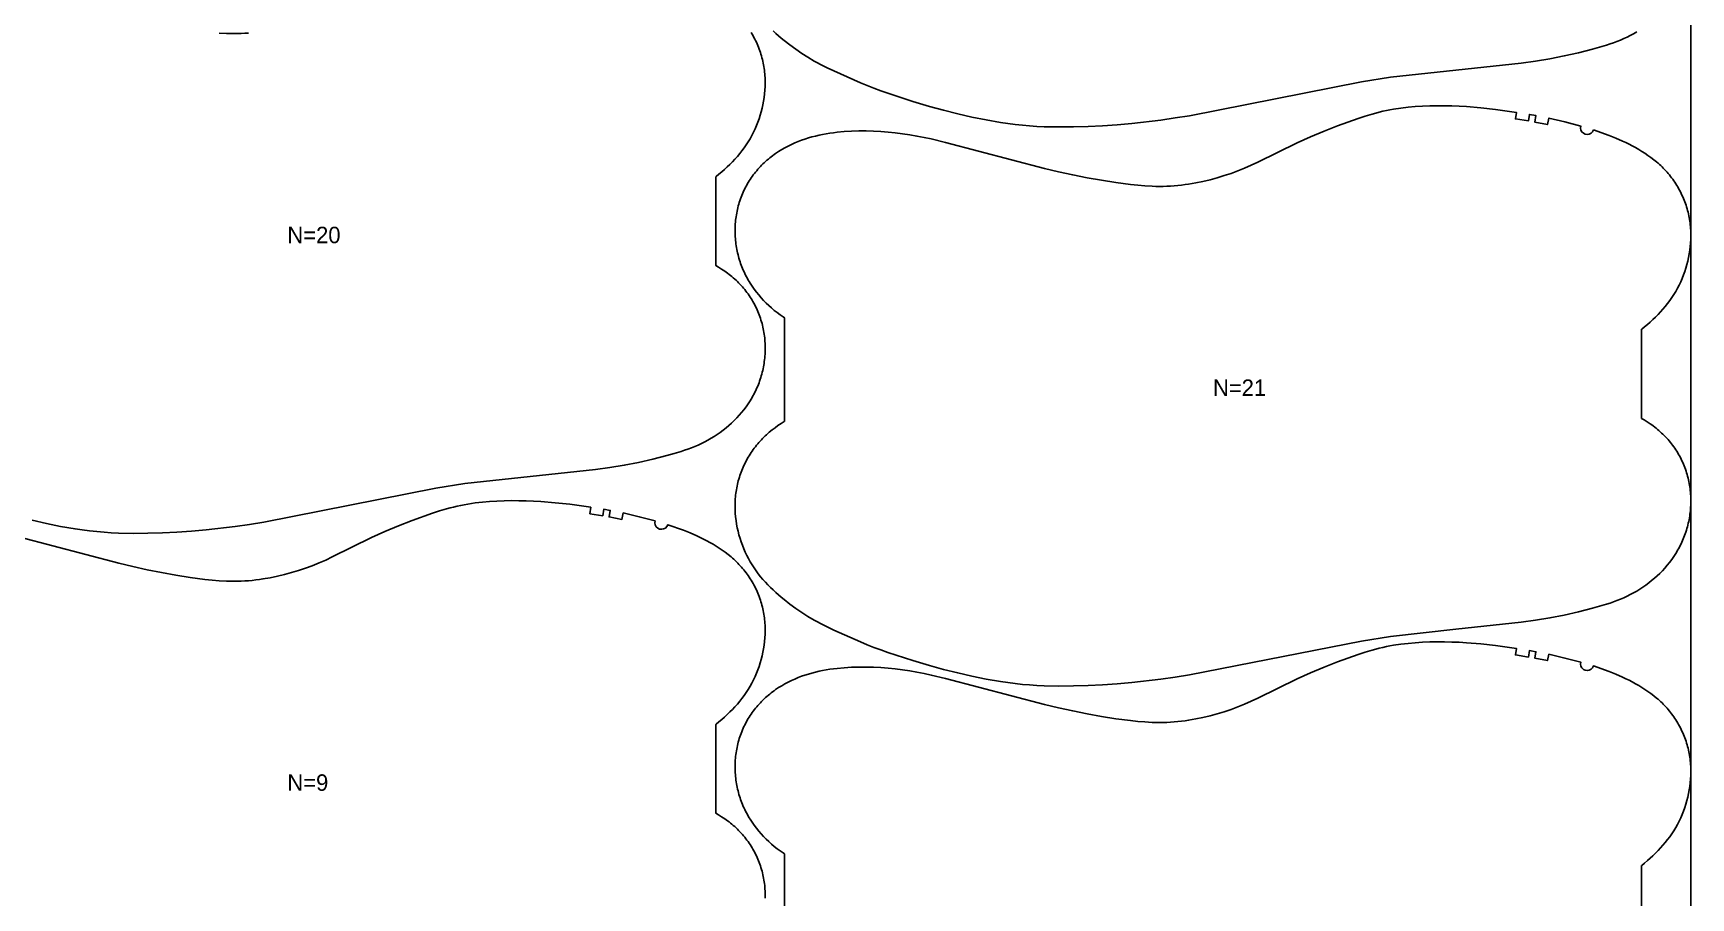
# Model space of a CAD drawing. Header units: inches. Extents: x 0 to 1977, y -12 to 1051.
# Drawn here: x 1473 to 1977, y 257 to 519 of the extents above; entities that cross this region are included whole.
import ezdxf

# ---------------------------------------------------------------- set-up
doc = ezdxf.new("R2010")
doc.units = ezdxf.units.IN

msp = doc.modelspace()

# ---------------------------------------------------------------- linework, layer by layer
at = {"layer": '1'}
for points in [[(0, -11.91), (1977.0647, -11.91), (1977.0647, 1050.7065), (0, 1050.7065), (0, -11.91)], [(1947.442, 490.0074), (1952.2027, 488.3307), (1954.2597, 487.5006), (1956.2891, 486.6053), (1957.2921, 486.1316), (1958.2865, 485.6397), (1959.2718, 485.1289), (1960.2474, 484.5985), (1961.2124, 484.0479), (1962.165, 483.4757), (1963.103, 482.8806), (1964.0243, 482.2612), (1964.9267, 481.6161), (1965.808, 480.944), (1966.6662, 480.2435), (1967.0859, 479.8822), (1967.499, 479.5132), (1967.9052, 479.1366), (1968.3044, 478.7522), (1968.6964, 478.3604), (1969.0812, 477.9613), (1969.4585, 477.5549), (1969.8281, 477.1415), (1970.1901, 476.7213), (1970.5441, 476.2942), (1970.8902, 475.8606), (1971.228, 475.4205), (1971.5576, 474.9741), (1971.8787, 474.5216), (1972.1911, 474.0631), (1972.4949, 473.5987), (1972.7897, 473.1286), (1973.0755, 472.6529), (1973.3522, 472.1719), (1973.6195, 471.6856), (1973.8776, 471.1943), (1974.1261, 470.6981), (1974.3651, 470.1973), (1974.5945, 469.6921), (1974.8142, 469.1826), (1975.024, 468.669), (1975.2239, 468.1515), (1975.4138, 467.6303), (1975.5936, 467.1056), (1975.7633, 466.5776), (1975.9226, 466.0465), (1976.0716, 465.5124), (1976.2101, 464.9756), (1976.3381, 464.4362), (1976.4554, 463.8945), (1976.5622, 463.3506), (1976.6585, 462.8047), (1976.7443, 462.2571), (1976.8198, 461.7078), (1976.885, 461.1572), (1976.9401, 460.6054), (1976.9849, 460.0526), (1977.0198, 459.499), (1977.0446, 458.9447), (1977.0596, 458.3901), (1977.0647, 457.8353), (1977.06, 457.2804), (1977.0457, 456.7257), (1976.9882, 455.6177), (1976.8929, 454.5126), (1976.7603, 453.4115), (1976.5912, 452.3154), (1976.386, 451.2254), (1976.1455, 450.1424), (1975.8703, 449.0673), (1975.561, 448.0013), (1975.2181, 446.9451), (1974.8424, 445.9), (1974.4339, 444.8672), (1973.9928, 443.8482), (1973.519, 442.8444), (1973.0129, 441.8571), (1972.4743, 440.8878), (1971.9035, 439.9379), (1971.3006, 439.0088), (1970.6659, 438.1015), (1970.0012, 437.2158), (1969.3086, 436.3511), (1968.5903, 435.5066), (1967.8483, 434.6817), (1967.0848, 433.8758), (1966.3018, 433.0883), (1965.5014, 432.3185), (1964.6856, 431.5658), (1963.8552, 430.8296), (1963.0111, 430.1096), (1962.1539, 429.4052), (1962.0647, 429.3357), (1962.0647, 402.3261), (1962.8841, 401.8546), (1963.8269, 401.2689), (1964.7488, 400.6512), (1965.2014, 400.3304), (1965.6482, 400.0017), (1966.089, 399.665), (1966.5236, 399.3204), (1966.9518, 398.9679), (1967.3733, 398.6075), (1967.788, 398.2393), (1968.1956, 397.8633), (1968.596, 397.4795), (1968.989, 397.088), (1969.3744, 396.689), (1969.7521, 396.2826), (1970.1219, 395.8689), (1970.4836, 395.4483), (1970.837, 395.0206), (1971.182, 394.5862), (1971.5184, 394.1452), (1971.846, 393.6976), (1972.1647, 393.2437), (1972.4743, 392.7836), (1972.7746, 392.3175), (1973.0654, 391.8454), (1973.3467, 391.3676), (1973.6182, 390.8842), (1973.8797, 390.3953), (1974.1312, 389.9011), (1974.3727, 389.402), (1974.6041, 388.898), (1974.8253, 388.3895), (1975.0364, 387.8766), (1975.2372, 387.3596), (1975.4278, 386.8386), (1975.6081, 386.314), (1975.778, 385.7859), (1975.9375, 385.2545), (1976.0865, 384.7201), (1976.2251, 384.1829), (1976.3531, 383.6431), (1976.4705, 383.101), (1976.5773, 382.5567), (1976.6735, 382.0105), (1976.759, 381.4626), (1976.8339, 380.9131), (1976.8982, 380.3623), (1976.9521, 379.8104), (1976.9954, 379.2575), (1977.0283, 378.7038), (1977.0508, 378.1496), (1977.0629, 377.595), (1977.0647, 377.0402), (1977.0561, 376.4855), (1977.0374, 375.9309), (1977.0084, 375.3768), (1976.9692, 374.8232), (1976.9198, 374.2705), (1976.8604, 373.7187), (1976.7909, 373.1681), (1976.7113, 372.6189), (1976.6217, 372.0712), (1976.5221, 371.5253), (1976.4126, 370.9814), (1976.2931, 370.4396), (1976.1636, 369.9001), (1976.0243, 369.3632), (1975.8751, 368.829), (1975.7161, 368.2977), (1975.5472, 367.7695), (1975.3686, 367.2446), (1975.1801, 366.7232), (1974.982, 366.2055), (1974.7741, 365.6917), (1974.5565, 365.182), (1974.3293, 364.6765), (1974.0925, 364.1754), (1973.8465, 363.6788), (1973.5913, 363.1867), (1973.3271, 362.6993), (1973.0541, 362.2166), (1972.7725, 361.7389), (1972.4825, 361.266), (1971.8777, 360.3357), (1971.2411, 359.4264), (1970.5742, 358.5389), (1969.8784, 357.674), (1969.1548, 356.8325), (1968.4046, 356.015), (1967.6287, 355.2221), (1966.828, 354.4543), (1966.0035, 353.7123), (1965.156, 352.9966), (1964.2865, 352.3077), (1963.396, 351.6464), (1962.4854, 351.013), (1961.5559, 350.4076), (1960.6086, 349.8302), (1959.6447, 349.2806), (1958.6654, 348.7588), (1957.6719, 348.2647), (1956.6653, 347.7983), (1955.6469, 347.3595), (1954.6177, 346.9477), (1953.579, 346.5609), (1952.532, 346.1964), (1951.4777, 345.8516), (1949.3523, 345.2107), (1947.2121, 344.6172), (1942.9118, 343.5184), (1938.5862, 342.5335), (1934.2331, 341.6711), (1929.8555, 340.9433), (1925.4583, 340.3514), (1905.5985, 338.2654), (1885.7509, 336.0663), (1876.989, 334.6548), (1824.7384, 324.3834), (1820.3562, 323.6857), (1815.9614, 323.068), (1807.1474, 322.0294), (1802.727, 321.6391), (1798.2996, 321.3383), (1793.8675, 321.1215), (1789.4317, 320.9899), (1784.9937, 320.952), (1780.5573, 321.041), (1778.3411, 321.1447), (1776.1274, 321.2911), (1773.917, 321.4812), (1771.711, 321.7162), (1769.5102, 321.9965), (1767.315, 322.3193), (1762.9424, 323.0779), (1758.5944, 323.9646), (1754.2694, 324.9578), (1749.9659, 326.0407), (1745.6859, 327.2117), (1740.5752, 328.7316), (1732.9798, 331.1868), (1730.8874, 331.9241), (1728.8106, 332.7019), (1726.7521, 333.5258), (1724.708, 334.3866), (1716.5882, 337.9803), (1714.5831, 338.9292), (1712.605, 339.9304), (1711.6289, 340.4557), (1710.662, 340.9981), (1708.7559, 342.1319), (1706.8868, 343.3273), (1705.0549, 344.58), (1703.2612, 345.8871), (1701.5107, 347.2509), (1700.6536, 347.9552), (1699.8094, 348.6753), (1698.9791, 349.4114), (1698.1632, 350.1641), (1697.3629, 350.9339), (1696.5799, 351.7214), (1695.8163, 352.5273), (1695.0744, 353.3522), (1694.356, 354.1967), (1693.6635, 355.0615), (1692.9988, 355.9472), (1692.3641, 356.8544), (1691.7611, 357.7835), (1691.1903, 358.7334), (1690.6518, 359.7027), (1690.1456, 360.69), (1689.6719, 361.6939), (1689.2308, 362.7129), (1688.8223, 363.7456), (1688.4465, 364.7908), (1688.1037, 365.8469), (1687.7944, 366.913), (1687.5191, 367.988), (1687.2786, 369.0711), (1687.0735, 370.1611), (1686.9043, 371.2571), (1686.7718, 372.3582), (1686.6765, 373.4633), (1686.619, 374.5713), (1686.6047, 375.126), (1686.6, 375.6809), (1686.6051, 376.2357), (1686.62, 376.7904), (1686.6449, 377.3446), (1686.6797, 377.8982), (1686.7246, 378.451), (1686.7796, 379.0028), (1686.8449, 379.5535), (1686.9204, 380.1027), (1687.0062, 380.6503), (1687.1025, 381.1962), (1687.2092, 381.7401), (1687.3266, 382.2819), (1687.4546, 382.8212), (1687.5931, 383.358), (1687.7421, 383.8921), (1687.9014, 384.4232), (1688.071, 384.9512), (1688.2509, 385.4759), (1688.4408, 385.9971), (1688.6407, 386.5146), (1688.8505, 387.0282), (1689.0702, 387.5377), (1689.2995, 388.043), (1689.5385, 388.5438), (1689.7871, 389.0399), (1690.0451, 389.5312), (1690.3125, 390.0175), (1690.5891, 390.4986), (1690.8749, 390.9742), (1691.1698, 391.4443), (1691.4735, 391.9087), (1691.786, 392.3672), (1692.1071, 392.8198), (1692.4366, 393.2662), (1692.7745, 393.7062), (1693.1205, 394.1399), (1693.4746, 394.5669), (1693.8365, 394.9872), (1694.2062, 395.4006), (1694.5835, 395.8069), (1694.9682, 396.2061), (1695.3603, 396.5979), (1695.7595, 396.9822), (1696.1657, 397.3589), (1696.5788, 397.7278), (1696.9985, 398.0892), (1697.8566, 398.7897), (1698.738, 399.4618), (1699.6403, 400.1068), (1700.5616, 400.7262), (1701.4996, 401.3213), (1701.6, 401.3816), (1701.6, 432.8933), (1701.1792, 433.1674), (1700.2686, 433.8008), (1699.3781, 434.4621), (1698.5087, 435.1509), (1697.6612, 435.8666), (1696.8366, 436.6087), (1696.036, 437.3765), (1695.26, 438.1694), (1694.5098, 438.9869), (1693.7863, 439.8284), (1693.0904, 440.6933), (1692.4235, 441.5807), (1691.787, 442.4901), (1691.1822, 443.4204), (1690.8921, 443.8932), (1690.6105, 444.371), (1690.3375, 444.8536), (1690.0734, 445.3411), (1689.8182, 445.8331), (1689.5721, 446.3298), (1689.3354, 446.8309), (1689.1082, 447.3364), (1688.8906, 447.8461), (1688.6827, 448.3599), (1688.4845, 448.8776), (1688.2961, 449.399), (1688.1174, 449.9239), (1687.9486, 450.452), (1687.7895, 450.9833), (1687.6404, 451.5176), (1687.501, 452.0545), (1687.3716, 452.594), (1687.2521, 453.1358), (1687.1425, 453.6797), (1687.043, 454.2256), (1686.9534, 454.7733), (1686.8738, 455.3225), (1686.8043, 455.8731), (1686.7448, 456.4249), (1686.6955, 456.9776), (1686.6563, 457.5312), (1686.6273, 458.0853), (1686.6085, 458.6398), (1686.6, 459.1946), (1686.6018, 459.7494), (1686.6139, 460.3039), (1686.6364, 460.8582), (1686.6693, 461.4118), (1686.7126, 461.9647), (1686.7664, 462.5167), (1686.8308, 463.0675), (1686.9057, 463.6169), (1686.9912, 464.1649), (1687.0874, 464.7111), (1687.1942, 465.2554), (1687.3116, 465.7975), (1687.4396, 466.3373), (1687.5782, 466.8745), (1687.7272, 467.4089), (1687.8867, 467.9402), (1688.0566, 468.4683), (1688.2369, 468.993), (1688.4274, 469.5139), (1688.6283, 470.031), (1688.8394, 470.5439), (1689.0606, 471.0524), (1689.292, 471.5564), (1689.5335, 472.0555), (1689.785, 472.5496), (1690.0465, 473.0385), (1690.318, 473.522), (1690.5992, 473.9998), (1690.8901, 474.4718), (1691.1904, 474.938), (1691.5, 475.3981), (1691.8187, 475.852), (1692.1463, 476.2995), (1692.4827, 476.7406), (1692.8277, 477.175), (1693.1811, 477.6026), (1693.5428, 478.0233), (1693.9125, 478.4369), (1694.2902, 478.8433), (1694.6756, 479.2423), (1695.0687, 479.6338), (1695.4691, 480.0177), (1695.8767, 480.3937), (1696.2914, 480.7619), (1696.7129, 481.1223), (1697.1411, 481.4748), (1697.5756, 481.8194), (1698.0164, 482.156), (1698.4632, 482.4848), (1698.9159, 482.8056), (1699.8378, 483.4233), (1700.7805, 484.009), (1701.7425, 484.5625), (1702.722, 485.0837), (1703.7176, 485.5725), (1704.728, 486.0294), (1705.7519, 486.455), (1706.7883, 486.8498), (1707.8358, 487.2145), (1708.8932, 487.5496), (1709.9595, 487.8557), (1711.0333, 488.1334), (1712.1136, 488.3834), (1713.1997, 488.6069), (1714.2907, 488.8053), (1715.3862, 488.98), (1716.4853, 489.1323), (1717.5875, 489.2635), (1719.7982, 489.4684), (1722.0135, 489.6038), (1724.2312, 489.6728), (1726.4496, 489.6768), (1728.667, 489.617), (1730.8819, 489.4955), (1733.0932, 489.3165), (1735.3002, 489.0847), (1737.502, 488.8051), (1739.6977, 488.4814), (1741.8862, 488.1137), (1744.0664, 487.701), (1746.237, 487.2425), (1750.55, 486.2019), (1780.596, 478.3119), (1784.9136, 477.286), (1789.2485, 476.3363), (1793.6006, 475.4686), (1797.9676, 474.6807), (1802.3484, 473.9765), (1806.7472, 473.391), (1808.9548, 473.1573), (1811.1668, 472.9761), (1813.382, 472.8597), (1814.4904, 472.8295), (1815.5992, 472.8201), (1816.708, 472.8327), (1817.8165, 472.8671), (1818.9243, 472.9231), (1820.031, 473.0004), (1821.1362, 473.0985), (1822.2394, 473.2172), (1823.3402, 473.3561), (1824.4383, 473.5148), (1826.6247, 473.8903), (1828.7972, 474.3394), (1830.9547, 474.8576), (1833.0962, 475.4404), (1835.2203, 476.0843), (1837.3247, 476.7892), (1839.4068, 477.5559), (1841.4639, 478.3853), (1843.495, 479.2757), (1845.5047, 480.2147), (1857.4462, 486.1024), (1861.4933, 487.9221), (1865.5892, 489.6305), (1869.7227, 491.243), (1875.989, 493.4928), (1878.0985, 494.1824), (1880.2232, 494.8194), (1881.2921, 495.1131), (1882.3661, 495.3878), (1883.4453, 495.6418), (1884.5294, 495.8753), (1885.6179, 496.0888), (1886.7103, 496.2829), (1888.9048, 496.6151), (1891.1089, 496.876), (1893.3191, 497.0706), (1895.5335, 497.2052), (1897.7508, 497.2865), (1899.9696, 497.3215), (1902.1886, 497.3157), (1904.407, 497.2701), (1906.6241, 497.1844), (1908.8391, 497.0586), (1913.2612, 496.692), (1917.6722, 496.2022), (1924.0664, 495.3277), (1923.7664, 493.3503), (1927.6772, 492.7191), (1928.0153, 494.6904), (1929.9847, 494.3416), (1929.6249, 492.3743), (1933.4997, 491.6155), (1933.91, 493.573), (1938.7729, 492.414), (1943.614, 491.1674), (1943.5335, 490.5501), (1943.6466, 489.938), (1943.9424, 489.3903), (1944.3924, 488.9601), (1944.9527, 488.689), (1945.5693, 488.6034), (1946.1824, 488.7115), (1946.7325, 489.0029), (1947.1664, 489.4492), (1947.442, 490.0074)]]:
    msp.add_lwpolyline(points, close=True, dxfattribs=at)
for points in [[(1691.4897, 519.5516), (1691.7755, 519.0759), (1692.0522, 518.5949), (1692.3195, 518.1086), (1692.5776, 517.6173), (1692.8261, 517.1211), (1693.0651, 516.6203), (1693.2945, 516.1151), (1693.5142, 515.6056), (1693.724, 515.092), (1693.9239, 514.5745), (1694.1138, 514.0533), (1694.2936, 513.5286), (1694.4633, 513.0006), (1694.6226, 512.4695), (1694.7716, 511.9354), (1694.9101, 511.3986), (1695.0381, 510.8592), (1695.1554, 510.3175), (1695.2622, 509.7736), (1695.3585, 509.2277), (1695.4443, 508.6801), (1695.5198, 508.1308), (1695.585, 507.5802), (1695.6401, 507.0284), (1695.6849, 506.4756), (1695.7198, 505.922), (1695.7446, 505.3677), (1695.7596, 504.8131), (1695.7647, 504.2583), (1695.76, 503.7034), (1695.7457, 503.1487), (1695.6882, 502.0407), (1695.5929, 500.9356), (1695.4603, 499.8345), (1695.2912, 498.7384), (1695.086, 497.6484), (1694.8455, 496.5654), (1694.5703, 495.4903), (1694.261, 494.4243), (1693.9181, 493.3681), (1693.5424, 492.323), (1693.1339, 491.2902), (1692.6928, 490.2712), (1692.219, 489.2674), (1691.7129, 488.2801), (1691.1743, 487.3108), (1690.6035, 486.3609), (1690.0006, 485.4318), (1689.3659, 484.5245), (1688.7012, 483.6388), (1688.0086, 482.7741), (1687.2903, 481.9296), (1686.5483, 481.1047), (1685.7848, 480.2988), (1685.0018, 479.5113), (1684.2014, 478.7415), (1683.3856, 477.9888), (1682.5552, 477.2526), (1681.7111, 476.5326), (1680.8539, 475.8282), (1680.7647, 475.7587), (1680.7647, 448.7491), (1681.5841, 448.2776), (1682.5269, 447.6919), (1683.4488, 447.0742), (1683.9014, 446.7534), (1684.3482, 446.4247), (1684.789, 446.088), (1685.2236, 445.7434), (1685.6518, 445.3909), (1686.0733, 445.0305), (1686.488, 444.6623), (1686.8956, 444.2863), (1687.296, 443.9025), (1687.689, 443.511), (1688.0744, 443.112), (1688.4521, 442.7056), (1688.8219, 442.2919), (1689.1836, 441.8713), (1689.537, 441.4436), (1689.882, 441.0092), (1690.2184, 440.5682), (1690.546, 440.1206), (1690.8647, 439.6667), (1691.1743, 439.2066), (1691.4746, 438.7405), (1691.7654, 438.2684), (1692.0467, 437.7906), (1692.3182, 437.3072), (1692.5797, 436.8183), (1692.8312, 436.3241), (1693.0727, 435.825), (1693.3041, 435.321), (1693.5253, 434.8125), (1693.7364, 434.2996), (1693.9372, 433.7826), (1694.1278, 433.2616), (1694.3081, 432.737), (1694.478, 432.2089), (1694.6375, 431.6775), (1694.7865, 431.1431), (1694.9251, 430.6059), (1695.0531, 430.0661), (1695.1705, 429.524), (1695.2773, 428.9797), (1695.3735, 428.4335), (1695.459, 427.8856), (1695.5339, 427.3361), (1695.5982, 426.7853), (1695.6521, 426.2334), (1695.6954, 425.6805), (1695.7283, 425.1268), (1695.7508, 424.5726), (1695.7629, 424.018), (1695.7647, 423.4632), (1695.7561, 422.9085), (1695.7374, 422.3539), (1695.7084, 421.7998), (1695.6692, 421.2462), (1695.6198, 420.6935), (1695.5604, 420.1417), (1695.4909, 419.5911), (1695.4113, 419.0419), (1695.3217, 418.4942), (1695.2221, 417.9483), (1695.1126, 417.4044), (1694.9931, 416.8626), (1694.8636, 416.3231), (1694.7243, 415.7862), (1694.5751, 415.252), (1694.4161, 414.7207), (1694.2472, 414.1925), (1694.0686, 413.6676), (1693.8801, 413.1462), (1693.682, 412.6285), (1693.4741, 412.1147), (1693.2565, 411.605), (1693.0293, 411.0995), (1692.7925, 410.5984), (1692.5465, 410.1018), (1692.2913, 409.6097), (1692.0271, 409.1223), (1691.7541, 408.6396), (1691.4725, 408.1619), (1691.1825, 407.689), (1690.5777, 406.7587), (1689.9411, 405.8494), (1689.2742, 404.9619), (1688.5784, 404.097), (1687.8548, 403.2555), (1687.1046, 402.438), (1686.3287, 401.6451), (1685.528, 400.8773), (1684.7035, 400.1353), (1683.856, 399.4196), (1682.9865, 398.7307), (1682.096, 398.0694), (1681.1854, 397.436), (1680.2559, 396.8306), (1679.3086, 396.2532), (1678.3447, 395.7036), (1677.3654, 395.1818), (1676.3719, 394.6877), (1675.3653, 394.2213), (1674.3469, 393.7825), (1673.3177, 393.3707), (1672.279, 392.9839), (1671.232, 392.6194), (1670.1777, 392.2746), (1668.0523, 391.6337), (1665.9121, 391.0402), (1661.6118, 389.9414), (1657.2862, 388.9565), (1652.9331, 388.0941), (1648.5555, 387.3663), (1644.1583, 386.7744), (1624.2985, 384.6884), (1604.4509, 382.4893), (1595.689, 381.0778), (1543.4384, 370.8064), (1539.0562, 370.1087), (1534.6614, 369.491), (1525.8474, 368.4524), (1521.427, 368.0621), (1516.9996, 367.7613), (1512.5675, 367.5445), (1508.1317, 367.4129), (1503.6937, 367.375), (1499.2573, 367.464), (1497.0411, 367.5677), (1494.8274, 367.7141), (1492.617, 367.9042), (1490.411, 368.1392), (1488.2102, 368.4195), (1486.015, 368.7423), (1481.6424, 369.5009), (1477.2944, 370.3876), (1472.9694, 371.3808)], [(1529.8668, 519.3991), (1532.082, 519.2827), (1533.1904, 519.2525), (1534.2992, 519.2431), (1535.408, 519.2557), (1536.5165, 519.2901), (1537.6243, 519.3461), (1538.731, 519.4234)], [(1960.6086, 519.7612), (1959.6447, 519.2116), (1958.6654, 518.6898), (1957.6719, 518.1957), (1956.6653, 517.7293), (1955.6469, 517.2905), (1954.6177, 516.8787), (1953.579, 516.4919), (1952.532, 516.1274), (1951.4777, 515.7826), (1949.3523, 515.1417), (1947.2121, 514.5482), (1942.9118, 513.4494), (1938.5862, 512.4645), (1934.2331, 511.6021), (1929.8555, 510.8743), (1925.4583, 510.2824), (1905.5985, 508.1964), (1885.7509, 505.9973), (1876.989, 504.5858), (1824.7384, 494.3144), (1820.3562, 493.6167), (1815.9614, 492.999), (1807.1474, 491.9604), (1802.727, 491.5701), (1798.2996, 491.2693), (1793.8675, 491.0525), (1789.4317, 490.9209), (1784.9937, 490.883), (1780.5573, 490.972), (1778.3411, 491.0757), (1776.1274, 491.2221), (1773.917, 491.4122), (1771.711, 491.6472), (1769.5102, 491.9275), (1767.315, 492.2503), (1762.9424, 493.0089), (1758.5944, 493.8956), (1754.2694, 494.8888), (1749.9659, 495.9717), (1745.6859, 497.1427), (1740.5752, 498.6626), (1732.9798, 501.1178), (1730.8874, 501.8551), (1728.8106, 502.6329), (1726.7521, 503.4568), (1724.708, 504.3176), (1716.5882, 507.9113), (1714.5831, 508.8602), (1712.605, 509.8614), (1711.6289, 510.3867), (1710.662, 510.9291), (1708.7559, 512.0629), (1706.8868, 513.2583), (1705.0549, 514.511), (1703.2612, 515.8181), (1701.5107, 517.1819), (1700.6536, 517.8862), (1699.8094, 518.6063), (1698.9791, 519.3424), (1698.1632, 520.0951)], [(1469.25, 366.1939), (1499.296, 358.3039), (1503.6136, 357.278), (1507.9485, 356.3283), (1512.3006, 355.4606), (1516.6676, 354.6727), (1521.0484, 353.9685), (1525.4472, 353.383), (1527.6548, 353.1493), (1529.8668, 352.9681), (1532.082, 352.8517), (1533.1904, 352.8215), (1534.2992, 352.8121), (1535.408, 352.8247), (1536.5165, 352.8591), (1537.6243, 352.9151), (1538.731, 352.9924), (1539.8362, 353.0905), (1540.9394, 353.2092), (1542.0402, 353.3481), (1543.1383, 353.5068), (1545.3247, 353.8823), (1547.4972, 354.3314), (1549.6547, 354.8496), (1551.7962, 355.4324), (1553.9203, 356.0763), (1556.0247, 356.7812), (1558.1068, 357.5479), (1560.1639, 358.3773), (1562.195, 359.2677), (1564.2047, 360.2067), (1576.1462, 366.0944), (1580.1933, 367.9141), (1584.2892, 369.6225), (1588.4227, 371.235), (1594.689, 373.4848), (1596.7985, 374.1744), (1598.9232, 374.8114), (1599.9921, 375.1051), (1601.0661, 375.3798), (1602.1453, 375.6338), (1603.2294, 375.8673), (1604.3179, 376.0808), (1605.4103, 376.2749), (1607.6048, 376.6071), (1609.8089, 376.868), (1612.0191, 377.0626), (1614.2335, 377.1972), (1616.4508, 377.2785), (1618.6696, 377.3135), (1620.8886, 377.3077), (1623.107, 377.2621), (1625.3241, 377.1764), (1627.5391, 377.0506), (1631.9612, 376.684), (1636.3722, 376.1942), (1642.7664, 375.3197), (1642.4664, 373.3423), (1646.3772, 372.7111), (1646.7153, 374.6824), (1648.6847, 374.3336), (1648.3249, 372.3663), (1652.1997, 371.6075), (1652.61, 373.565), (1657.4729, 372.406), (1662.314, 371.1594), (1662.2335, 370.5421), (1662.3466, 369.93), (1662.6424, 369.3823), (1663.0924, 368.9521), (1663.6527, 368.681), (1664.2693, 368.5954), (1664.8824, 368.7035), (1665.4325, 368.9949), (1665.8664, 369.4412), (1666.142, 369.9994), (1666.142, 369.9994), (1670.9027, 368.3227), (1672.9597, 367.4926), (1674.9891, 366.5973), (1675.9921, 366.1236), (1676.9865, 365.6317), (1677.9718, 365.1209), (1678.9474, 364.5905), (1679.9124, 364.0399), (1680.865, 363.4677), (1681.803, 362.8726), (1682.7243, 362.2532), (1683.6267, 361.6081), (1684.508, 360.936), (1685.3662, 360.2355), (1685.7859, 359.8742), (1686.199, 359.5052), (1686.6052, 359.1286), (1687.0044, 358.7442), (1687.3964, 358.3524), (1687.7812, 357.9533), (1688.1585, 357.5469), (1688.5281, 357.1335), (1688.8901, 356.7133), (1689.2441, 356.2862), (1689.5902, 355.8526), (1689.928, 355.4125), (1690.2576, 354.9661), (1690.5787, 354.5136), (1690.8911, 354.0551), (1691.1949, 353.5907), (1691.4897, 353.1206), (1691.7755, 352.6449), (1692.0522, 352.1639), (1692.3195, 351.6776), (1692.5776, 351.1863), (1692.8261, 350.6901), (1693.0651, 350.1893), (1693.2945, 349.6841), (1693.5142, 349.1746), (1693.724, 348.661), (1693.9239, 348.1435), (1694.1138, 347.6223), (1694.2936, 347.0976), (1694.4633, 346.5696), (1694.6226, 346.0385), (1694.7716, 345.5044), (1694.9101, 344.9676), (1695.0381, 344.4282), (1695.1554, 343.8865), (1695.2622, 343.3426), (1695.3585, 342.7967), (1695.4443, 342.2491), (1695.5198, 341.6998), (1695.585, 341.1492), (1695.6401, 340.5974), (1695.6849, 340.0446), (1695.7198, 339.491), (1695.7446, 338.9367), (1695.7596, 338.3821), (1695.7647, 337.8273), (1695.76, 337.2724), (1695.7457, 336.7177), (1695.6882, 335.6097), (1695.5929, 334.5046), (1695.4603, 333.4035), (1695.2912, 332.3074), (1695.086, 331.2174), (1694.8455, 330.1344), (1694.5703, 329.0593), (1694.261, 327.9933), (1693.9181, 326.9371), (1693.5424, 325.892), (1693.1339, 324.8592), (1692.6928, 323.8402), (1692.219, 322.8364), (1691.7129, 321.8491), (1691.1743, 320.8798), (1690.6035, 319.9299), (1690.0006, 319.0008), (1689.3659, 318.0935), (1688.7012, 317.2078), (1688.0086, 316.3431), (1687.2903, 315.4986), (1686.5483, 314.6737), (1685.7848, 313.8678), (1685.0018, 313.0803), (1684.2014, 312.3105), (1683.3856, 311.5578), (1682.5552, 310.8216), (1681.7111, 310.1016), (1680.8539, 309.3972), (1680.7647, 309.3277), (1680.7647, 282.3181), (1681.5841, 281.8466), (1682.5269, 281.2609), (1683.4488, 280.6432), (1683.9014, 280.3224), (1684.3482, 279.9937), (1684.789, 279.657), (1685.2236, 279.3124), (1685.6518, 278.9599), (1686.0733, 278.5995), (1686.488, 278.2313), (1686.8956, 277.8553), (1687.296, 277.4715), (1687.689, 277.08), (1688.0744, 276.681), (1688.4521, 276.2746), (1688.8219, 275.8609), (1689.1836, 275.4403), (1689.537, 275.0126), (1689.882, 274.5782), (1690.2184, 274.1372), (1690.546, 273.6896), (1690.8647, 273.2357), (1691.1743, 272.7756), (1691.4746, 272.3095), (1691.7654, 271.8374), (1692.0467, 271.3596), (1692.3182, 270.8762), (1692.5797, 270.3873), (1692.8312, 269.8931), (1693.0727, 269.394), (1693.3041, 268.89), (1693.5253, 268.3815), (1693.7364, 267.8686), (1693.9372, 267.3516), (1694.1278, 266.8306), (1694.3081, 266.306), (1694.478, 265.7779), (1694.6375, 265.2465), (1694.7865, 264.7121), (1694.9251, 264.1749), (1695.0531, 263.6351), (1695.1705, 263.093), (1695.2773, 262.5487), (1695.3735, 262.0025), (1695.459, 261.4546), (1695.5339, 260.9051), (1695.5982, 260.3543), (1695.6521, 259.8024), (1695.6954, 259.2495), (1695.7283, 258.6958), (1695.7508, 258.1416), (1695.7629, 257.587), (1695.7647, 257.0322), (1695.7561, 256.4775)], [(1701.6, 238.4506), (1701.6, 269.9623), (1701.1792, 270.2364), (1700.2686, 270.8698), (1699.3781, 271.5311), (1698.5087, 272.2199), (1697.6612, 272.9356), (1696.8366, 273.6777), (1696.036, 274.4455), (1695.26, 275.2384), (1694.5098, 276.0559), (1693.7863, 276.8974), (1693.0904, 277.7623), (1692.4235, 278.6497), (1691.787, 279.5591), (1691.1822, 280.4894), (1690.8921, 280.9622), (1690.6105, 281.44), (1690.3375, 281.9226), (1690.0734, 282.4101), (1689.8182, 282.9021), (1689.5721, 283.3988), (1689.3354, 283.8999), (1689.1082, 284.4054), (1688.8906, 284.9151), (1688.6827, 285.4289), (1688.4845, 285.9466), (1688.2961, 286.468), (1688.1174, 286.9929), (1687.9486, 287.521), (1687.7895, 288.0523), (1687.6404, 288.5866), (1687.501, 289.1235), (1687.3716, 289.663), (1687.2521, 290.2048), (1687.1425, 290.7487), (1687.043, 291.2946), (1686.9534, 291.8423), (1686.8738, 292.3915), (1686.8043, 292.9421), (1686.7448, 293.4939), (1686.6955, 294.0466), (1686.6563, 294.6002), (1686.6273, 295.1543), (1686.6085, 295.7088), (1686.6, 296.2636), (1686.6018, 296.8184), (1686.6139, 297.3729), (1686.6364, 297.9272), (1686.6693, 298.4808), (1686.7126, 299.0337), (1686.7664, 299.5857), (1686.8308, 300.1365), (1686.9057, 300.6859), (1686.9912, 301.2339), (1687.0874, 301.7801), (1687.1942, 302.3244), (1687.3116, 302.8665), (1687.4396, 303.4063), (1687.5782, 303.9435), (1687.7272, 304.4779), (1687.8867, 305.0092), (1688.0566, 305.5373), (1688.2369, 306.062), (1688.4274, 306.5829), (1688.6283, 307.1), (1688.8394, 307.6129), (1689.0606, 308.1214), (1689.292, 308.6254), (1689.5335, 309.1245), (1689.785, 309.6186), (1690.0465, 310.1075), (1690.318, 310.591), (1690.5992, 311.0688), (1690.8901, 311.5408), (1691.1904, 312.007), (1691.5, 312.4671), (1691.8187, 312.921), (1692.1463, 313.3685), (1692.4827, 313.8096), (1692.8277, 314.244), (1693.1811, 314.6716), (1693.5428, 315.0923), (1693.9125, 315.5059), (1694.2902, 315.9123), (1694.6756, 316.3113), (1695.0687, 316.7028), (1695.4691, 317.0867), (1695.8767, 317.4627), (1696.2914, 317.8309), (1696.7129, 318.1913), (1697.1411, 318.5438), (1697.5756, 318.8884), (1698.0164, 319.225), (1698.4632, 319.5538), (1698.9159, 319.8746), (1699.8378, 320.4923), (1700.7805, 321.078), (1701.7425, 321.6315), (1702.722, 322.1527), (1703.7176, 322.6415), (1704.728, 323.0984), (1705.7519, 323.524), (1706.7883, 323.9188), (1707.8358, 324.2835), (1708.8932, 324.6186), (1709.9595, 324.9247), (1711.0333, 325.2024), (1712.1136, 325.4524), (1713.1997, 325.6759), (1714.2907, 325.8743), (1715.3862, 326.049), (1716.4853, 326.2013), (1717.5875, 326.3325), (1719.7982, 326.5374), (1722.0135, 326.6728), (1724.2312, 326.7418), (1726.4496, 326.7458), (1728.667, 326.686), (1730.8819, 326.5645), (1733.0932, 326.3855), (1735.3002, 326.1537), (1737.502, 325.8741), (1739.6977, 325.5504), (1741.8862, 325.1827), (1744.0664, 324.77), (1746.237, 324.3115), (1750.55, 323.2709), (1780.596, 315.3809), (1784.9136, 314.355), (1789.2485, 313.4053), (1793.6006, 312.5376), (1797.9676, 311.7497), (1802.3484, 311.0455), (1806.7472, 310.46), (1808.9548, 310.2263), (1811.1668, 310.0451), (1813.382, 309.9287), (1814.4904, 309.8985), (1815.5992, 309.8891), (1816.708, 309.9017), (1817.8165, 309.9361), (1818.9243, 309.9921), (1820.031, 310.0694), (1821.1362, 310.1675), (1822.2394, 310.2862), (1823.3402, 310.4251), (1824.4383, 310.5838), (1826.6247, 310.9593), (1828.7972, 311.4084), (1830.9547, 311.9266), (1833.0962, 312.5094), (1835.2203, 313.1533), (1837.3247, 313.8582), (1839.4068, 314.6249), (1841.4639, 315.4543), (1843.495, 316.3447), (1845.5047, 317.2837), (1857.4462, 323.1714), (1861.4933, 324.9911), (1865.5892, 326.6995), (1869.7227, 328.312), (1875.989, 330.5618), (1878.0985, 331.2514), (1880.2232, 331.8884), (1881.2921, 332.1821), (1882.3661, 332.4568), (1883.4453, 332.7108), (1884.5294, 332.9443), (1885.6179, 333.1578), (1886.7103, 333.3519), (1888.9048, 333.6841), (1891.1089, 333.945), (1893.3191, 334.1396), (1895.5335, 334.2742), (1897.7508, 334.3555), (1899.9696, 334.3905), (1902.1886, 334.3847), (1904.407, 334.3391), (1906.6241, 334.2534), (1908.8391, 334.1276), (1913.2612, 333.761), (1917.6722, 333.2712), (1924.0664, 332.3967), (1923.7664, 330.4193), (1927.6772, 329.7881), (1928.0153, 331.7594), (1929.9847, 331.4106), (1929.6249, 329.4433), (1933.4997, 328.6845), (1933.91, 330.642), (1938.7729, 329.483), (1943.614, 328.2364), (1943.5335, 327.6191), (1943.6466, 327.007), (1943.9424, 326.4593), (1944.3924, 326.0291), (1944.9527, 325.758), (1945.5693, 325.6724), (1946.1824, 325.7805), (1946.7325, 326.0719), (1947.1664, 326.5182), (1947.442, 327.0764), (1947.442, 327.0764), (1952.2027, 325.3997), (1954.2597, 324.5696), (1956.2891, 323.6743), (1957.2921, 323.2006), (1958.2865, 322.7087), (1959.2718, 322.1979), (1960.2474, 321.6675), (1961.2124, 321.1169), (1962.165, 320.5447), (1963.103, 319.9496), (1964.0243, 319.3302), (1964.9267, 318.6851), (1965.808, 318.013), (1966.6662, 317.3125), (1967.0859, 316.9512), (1967.499, 316.5822), (1967.9052, 316.2056), (1968.3044, 315.8212), (1968.6964, 315.4294), (1969.0812, 315.0303), (1969.4585, 314.6239), (1969.8281, 314.2105), (1970.1901, 313.7903), (1970.5441, 313.3632), (1970.8902, 312.9296), (1971.228, 312.4895), (1971.5576, 312.0431), (1971.8787, 311.5906), (1972.1911, 311.1321), (1972.4949, 310.6677), (1972.7897, 310.1976), (1973.0755, 309.7219), (1973.3522, 309.2409), (1973.6195, 308.7546), (1973.8776, 308.2633), (1974.1261, 307.7671), (1974.3651, 307.2663), (1974.5945, 306.7611), (1974.8142, 306.2516), (1975.024, 305.738), (1975.2239, 305.2205), (1975.4138, 304.6993), (1975.5936, 304.1746), (1975.7633, 303.6466), (1975.9226, 303.1155), (1976.0716, 302.5814), (1976.2101, 302.0446), (1976.3381, 301.5052), (1976.4554, 300.9635), (1976.5622, 300.4196), (1976.6585, 299.8737), (1976.7443, 299.3261), (1976.8198, 298.7768), (1976.885, 298.2262), (1976.9401, 297.6744), (1976.9849, 297.1216), (1977.0198, 296.568), (1977.0446, 296.0137), (1977.0596, 295.4591), (1977.0647, 294.9043), (1977.06, 294.3494), (1977.0457, 293.7947), (1976.9882, 292.6867), (1976.8929, 291.5816), (1976.7603, 290.4805), (1976.5912, 289.3844), (1976.386, 288.2944), (1976.1455, 287.2114), (1975.8703, 286.1363), (1975.561, 285.0703), (1975.2181, 284.0141), (1974.8424, 282.969), (1974.4339, 281.9362), (1973.9928, 280.9172), (1973.519, 279.9134), (1973.0129, 278.9261), (1972.4743, 277.9568), (1971.9035, 277.0069), (1971.3006, 276.0778), (1970.6659, 275.1705), (1970.0012, 274.2848), (1969.3086, 273.4201), (1968.5903, 272.5756), (1967.8483, 271.7507), (1967.0848, 270.9448), (1966.3018, 270.1573), (1965.5014, 269.3875), (1964.6856, 268.6348), (1963.8552, 267.8986), (1963.0111, 267.1786), (1962.1539, 266.4742), (1962.0647, 266.4047), (1962.0647, 239.3951)]]:
    msp.add_lwpolyline(points, dxfattribs=at)

# ---------------------------------------------------------------- texts
for s, p in [('N=20', (1550.5323, 455.5597)), ('N=21', (1831.8323, 409.1367)), ('N=9', (1550.5323, 289.1287))]:
    msp.add_text(s, height=5, dxfattribs=at).set_placement(p)

doc.saveas('drawing.dxf')
